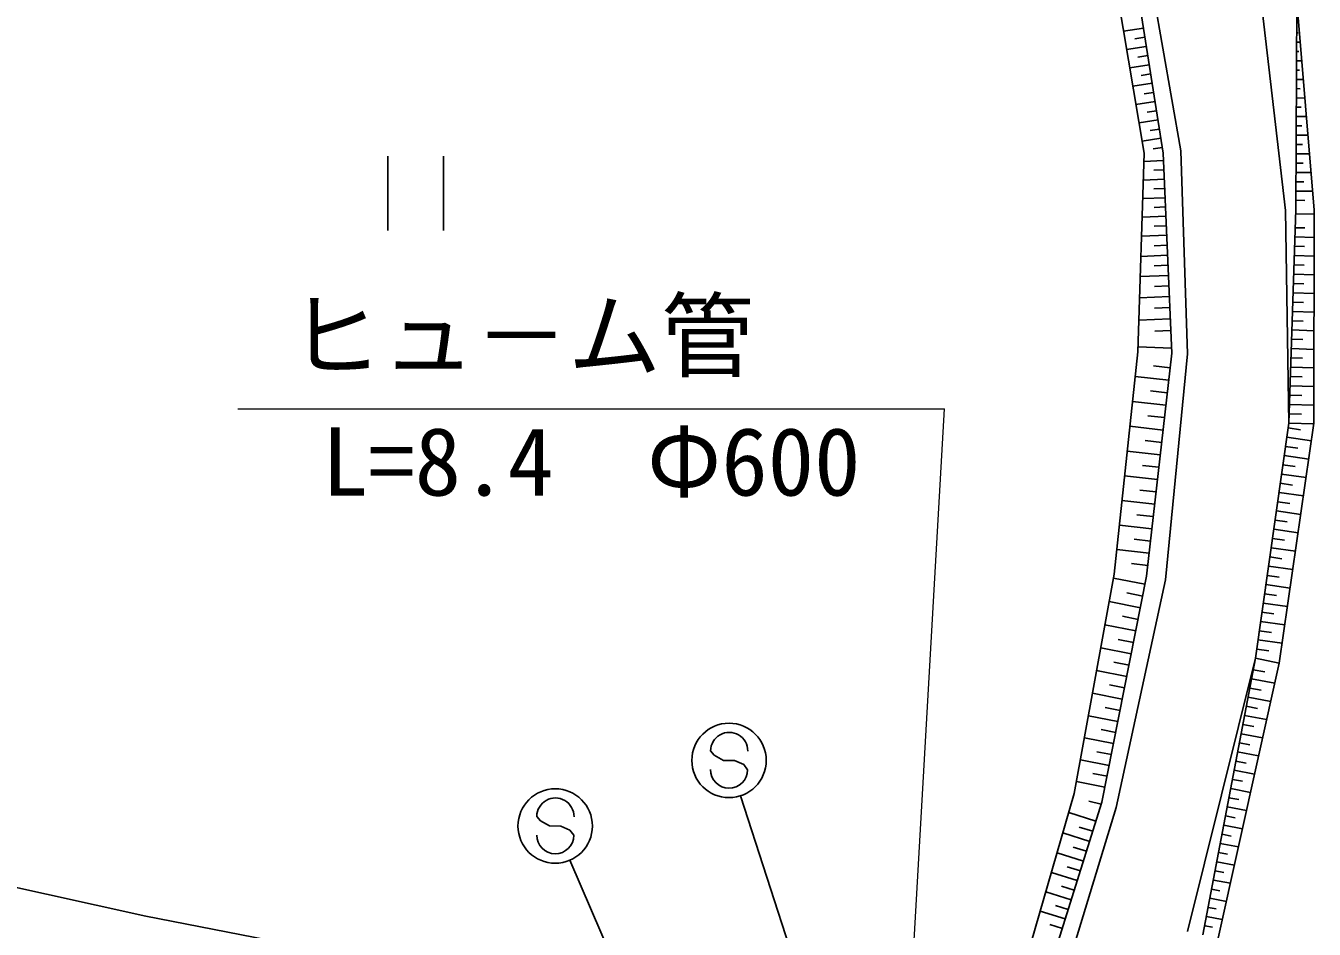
# Model space of a CAD drawing. Units: millimetres, scale not verified. Extents: x 40000 to 680000, y 20000 to 380000.
# Drawn here: x 109200 to 143839, y 294759 to 319029 of the extents above; entities that cross this region are included whole.
import ezdxf
from ezdxf.enums import TextEntityAlignment as Align

# ---------------------------------------------------------------- set-up
doc = ezdxf.new("R2010")
doc.units = ezdxf.units.MM
doc.header["$LTSCALE"] = 1000
for name, color, linetype, lineweight in [('M-BGD', 7, 'Continuous', 25), ('M-STR-HTXT', 7, 'Continuous', 13), ('M-STR-STRC', 7, 'Continuous', 25)]:
    doc.layers.add(name, color=color, linetype=linetype, lineweight=lineweight)
doc.styles.add('ＭＳ ゴシック', font='')
doc.styles.get('ＭＳ ゴシック').set_extended_font_data('MS Gothic')

msp = doc.modelspace()

# ---------------------------------------------------------------- linework, layer by layer
at = {"layer": 'M-BGD'}
for p, q in [((140251, 315671), (139341, 320847)), ((138433, 320538), (139267, 315610)), ((138970, 320697), (139782, 315611)), ((143071, 314067), (142437, 319455)), ((143348, 314090), (143372, 319679)), ((143372, 319679), (143839, 314078)), ((139246, 318969), (138713, 318884)), ((139285, 318722), (139020, 318680)), ((143368, 318840), (143405, 318839)), ((139325, 318475), (138796, 318391)), ((143366, 318340), (143425, 318339)), ((143367, 318590), (143463, 318589)), ((139364, 318228), (139101, 318186)), ((143365, 318090), (143504, 318089)), ((139403, 317982), (138880, 317898)), ((139443, 317735), (139182, 317693)), ((143364, 317840), (143445, 317839)), ((139482, 317488), (138963, 317405)), ((143362, 317340), (143464, 317339)), ((143363, 317590), (143546, 317589)), ((139561, 316994), (139047, 316912)), ((139522, 317241), (139263, 317200)), ((143361, 317090), (143588, 317089)), ((139601, 316747), (139344, 316706)), ((143360, 316840), (143484, 316839)), ((139640, 316500), (139130, 316419)), ((143358, 316340), (143504, 316339)), ((143359, 316590), (143629, 316588)), ((139719, 316007), (139213, 315926)), ((139679, 316253), (139426, 316213)), ((143357, 316090), (143671, 316088)), ((139267, 315610), (139100, 310269)), ((139758, 315760), (139507, 315720)), ((139782, 315611), (140009, 310236)), ((140432, 310213), (140251, 315671)), ((143354, 315590), (143713, 315588)), ((143355, 315840), (143524, 315839)), ((118930, 315526), (118930, 313526)), ((120430, 315526), (120430, 313526)), ((139791, 315410), (139260, 315387)), ((143353, 315340), (143543, 315339)), ((139812, 314910), (139244, 314886)), ((139801, 315160), (139527, 315148)), ((143352, 315090), (143754, 315088)), ((139822, 314661), (139529, 314648)), ((143350, 314590), (143796, 314588)), ((143351, 314840), (143563, 314839)), ((139833, 314411), (139228, 314385)), ((143349, 314340), (143583, 314339)), ((139854, 313911), (139213, 313884)), ((139843, 314161), (139532, 314148)), ((143158, 308355), (143071, 314067)), ((143158, 308355), (143348, 314090)), ((143344, 313980), (143838, 313969)), ((143839, 314078), (143832, 308355)), ((139865, 313657), (139535, 313643)), ((143332, 313605), (143585, 313597)), ((139875, 313402), (139197, 313374)), ((143324, 313356), (143838, 313338)), ((139898, 312864), (139180, 312834)), ((139887, 313133), (139538, 313118)), ((143307, 312856), (143837, 312838)), ((143315, 313106), (143576, 313097)), ((139909, 312595), (139540, 312579)), ((143299, 312606), (143568, 312597)), ((139921, 312325), (139163, 312293)), ((143282, 312106), (143559, 312097)), ((143290, 312356), (143836, 312338)), ((139945, 311757), (139145, 311723)), ((139933, 312041), (139543, 312025)), ((143274, 311856), (143836, 311838)), ((139957, 311457), (139547, 311440)), ((143266, 311606), (143551, 311597)), ((139970, 311157), (139126, 311122)), ((143249, 311107), (143542, 311097)), ((143257, 311357), (143835, 311337)), ((139983, 310841), (139550, 310823)), ((143241, 310857), (143835, 310837)), ((139104, 310406), (140004, 310364)), ((143232, 310607), (143533, 310597)), ((139100, 310269), (138458, 304293)), ((140009, 310236), (139333, 304246)), ((139838, 304141), (140432, 310213)), ((143216, 310107), (143525, 310097)), ((143224, 310357), (143834, 310337)), ((139965, 309843), (139515, 309894)), ((143207, 309857), (143833, 309837)), ((139927, 309507), (139029, 309608)), ((143191, 309358), (143833, 309336)), ((143199, 309608), (143516, 309597)), ((139889, 309171), (139441, 309222)), ((143183, 309108), (143507, 309097)), ((139851, 308836), (138957, 308937)), ((143174, 308858), (143832, 308836)), ((139813, 308502), (139367, 308552)), ((142257, 302037), (143158, 308355)), ((143832, 308355), (142896, 301903)), ((143158, 308355), (143828, 308333)), ((143166, 308606), (143499, 308595)), ((139776, 308168), (138885, 308269)), ((143104, 307977), (143763, 307883)), ((143139, 308224), (143469, 308177)), ((139700, 307503), (138814, 307603)), ((139738, 307836), (139294, 307886)), ((143068, 307729), (143398, 307682)), ((143033, 307482), (143691, 307388)), ((139625, 306838), (138742, 306937)), ((139663, 307170), (139220, 307220)), ((142962, 306987), (143620, 306893)), ((142998, 307234), (143327, 307187)), ((139588, 306507), (139147, 306556)), ((142927, 306739), (143255, 306692)), ((139551, 306175), (138671, 306275)), ((142857, 306244), (143184, 306197)), ((142892, 306492), (143548, 306398)), ((139513, 305845), (139074, 305895)), ((142821, 305997), (143476, 305903)), ((139476, 305516), (138600, 305614)), ((142786, 305749), (143113, 305702)), ((139439, 305187), (139002, 305236)), ((142716, 305254), (143042, 305207)), ((142751, 305502), (143404, 305408)), ((139402, 304858), (138529, 304957)), ((142680, 305007), (143333, 304914)), ((139365, 304531), (138930, 304580)), ((142610, 304512), (143261, 304419)), ((142645, 304759), (142971, 304713)), ((138458, 304293), (137389, 298407)), ((139333, 304246), (138133, 298173)), ((139289, 304024), (138440, 304192)), ((138514, 298031), (139838, 304141)), ((142574, 304264), (142900, 304218)), ((139227, 303709), (138805, 303793)), ((142539, 304017), (143189, 303924)), ((139165, 303394), (138325, 303560)), ((142469, 303522), (143118, 303429)), ((142504, 303769), (142829, 303723)), ((139103, 303083), (138686, 303166)), ((142433, 303274), (142757, 303228)), ((139042, 302772), (138212, 302936)), ((142363, 302779), (142686, 302733)), ((142398, 303027), (143046, 302934)), ((138981, 302464), (138568, 302546)), ((142327, 302532), (142974, 302439)), ((138920, 302157), (138100, 302319)), ((142292, 302284), (142615, 302238)), ((138800, 301548), (137989, 301709)), ((138860, 301853), (138452, 301933)), ((140434, 294701), (142257, 302037)), ((142257, 302037), (140848, 294607)), ((142896, 301903), (141258, 294522)), ((142199, 301730), (142515, 301670)), ((142257, 302037), (142896, 301903)), ((142152, 301485), (142777, 301366)), ((138680, 300940), (137878, 301098)), ((138740, 301244), (138337, 301324)), ((142106, 301239), (142414, 301181)), ((138620, 300639), (138222, 300718)), ((142012, 300748), (142313, 300691)), ((142059, 300994), (142669, 300878)), ((138561, 300339), (137769, 300495)), ((141966, 300502), (142560, 300390)), ((138502, 300042), (138108, 300120)), ((141873, 300011), (142452, 299901)), ((141919, 300257), (142213, 300201)), ((138444, 299745), (137660, 299899)), ((141826, 299765), (142112, 299711)), ((138328, 299157), (137553, 299310)), ((138386, 299451), (137996, 299528)), ((141779, 299520), (142343, 299413)), ((138270, 298867), (137885, 298943)), ((141686, 299029), (142235, 298925)), ((141733, 299274), (142011, 299221)), ((138213, 298576), (137448, 298728)), ((141640, 298783), (141910, 298732)), ((137389, 298407), (136011, 293661)), ((141546, 298292), (141809, 298242)), ((141593, 298537), (142127, 298436)), ((138133, 298173), (136566, 293188)), ((137010, 293086), (138514, 298031)), ((137782, 298196), (138115, 298115)), ((141500, 298046), (142018, 297948)), ((137972, 297660), (137239, 297890)), ((141407, 297555), (141910, 297459)), ((141453, 297801), (141709, 297752)), ((137802, 297119), (137081, 297346)), ((137887, 297389), (137524, 297504)), ((141360, 297309), (141608, 297262)), ((104305, 296895), (112425, 295112)), ((137718, 296853), (137361, 296966)), ((141314, 297064), (141801, 296971)), ((137635, 296587), (136926, 296810)), ((141220, 296572), (141693, 296483)), ((141267, 296818), (141507, 296772)), ((137470, 296064), (136773, 296283)), ((137553, 296326), (137201, 296436)), ((141174, 296327), (141406, 296283)), ((137389, 295807), (137043, 295915)), ((141081, 295836), (141305, 295793)), ((141127, 296081), (141584, 295994)), ((137308, 295549), (136622, 295765)), ((141034, 295590), (141476, 295506)), ((137147, 295034), (136471, 295246)), ((137228, 295292), (136887, 295399)), ((140987, 295344), (141205, 295303)), ((112425, 295112), (119030, 293828)), ((137067, 294781), (136732, 294886)), ((140894, 294853), (141104, 294813)), ((140941, 295099), (141368, 295018))]:
    msp.add_line(p, q, dxfattribs=at)
at = {"layer": 'M-STR-HTXT'}
for p in [(114901, 308741), (132703, 287850)]:
    msp.add_line(p, (133901, 308741), dxfattribs=at)
at = {"layer": 'M-STR-STRC'}
for p, q in [((127711, 299433), (127611, 299551)), ((127956, 299294), (127711, 299433)), ((128256, 299292), (127956, 299294)), ((128502, 299180), (128256, 299292)), ((128607, 299044), (128502, 299180)), ((132687, 285167), (128415, 298342)), ((123038, 297672), (122939, 297790)), ((123283, 297533), (123038, 297672)), ((123584, 297530), (123283, 297533)), ((123829, 297418), (123584, 297530)), ((123935, 297282), (123829, 297418)), ((129313, 283895), (123829, 296613))]:
    msp.add_line(p, q, dxfattribs=at)
for centre in [(128106, 299293), (123433, 297531)]:
    msp.add_circle(centre, 1000, dxfattribs=at)
for centre, start, end in [((128111, 299547), 359.5549, 179.5549), ((128107, 299047), 179.5549, 359.5549), ((123439, 297786), 359.5549, 179.5549), ((123435, 297286), 179.5549, 359.5549)]:
    msp.add_arc(centre, 500, start, end, dxfattribs=at)

# ---------------------------------------------------------------- texts
at = {"layer": 'M-STR-HTXT', "style": 'ＭＳ ゴシック'}
msp.add_text('ヒュ－ム管', height=1833, dxfattribs=at).set_placement((116276, 309241), align=Align.BOTTOM_LEFT)
msp.add_text('L=8.4\u3000Φ600', height=1833, dxfattribs=at).set_placement((124401, 308241), align=Align.TOP_CENTER)

doc.saveas('drawing.dxf')
